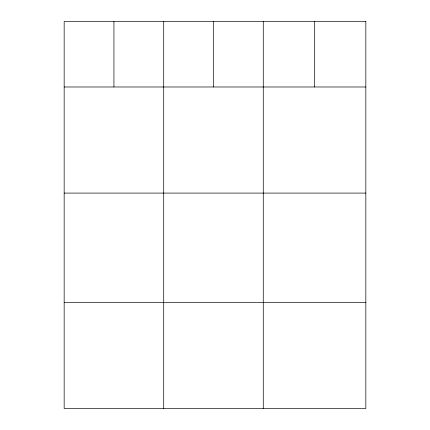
<?xml version="1.0" encoding="UTF-8"?>
<svg xmlns="http://www.w3.org/2000/svg" width="430" height="430" viewBox="0 0 430 430"><rect width="100%" height="100%" fill="white"/><g stroke="black" fill="none" stroke-linecap="round" stroke-linejoin="round"><path stroke-width="0.64" d="M64.161 86.989L365.839 86.989M64.161 193.086L365.839 193.086M64.161 302.403L365.839 302.403M314.556 21.5L314.556 86.989M263.267 21.5L263.267 408.5M213.49 21.5L213.49 86.989M163.712 21.5L163.712 408.5M113.939 21.5L113.939 86.989M365.839 21.5L64.161 21.5L64.161 408.5L365.839 408.5L365.839 21.5"/></g></svg>
